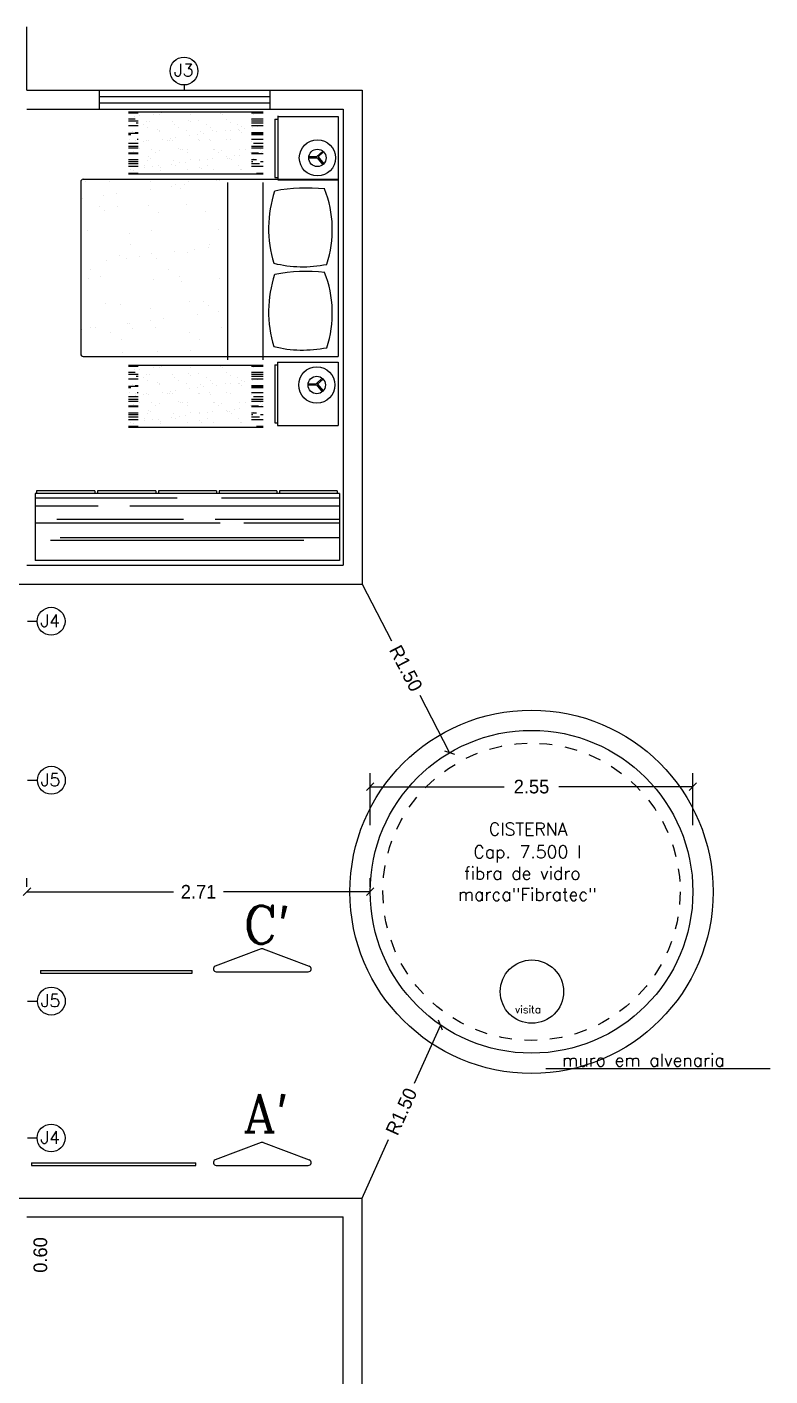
# Model space of a CAD drawing. Extents: x 11 to 119, y 71 to 102.
# Drawn here: x 27.89 to 33.77, y 89.15 to 99.81 of the extents above; entities that cross this region are included whole.
import ezdxf

# ---------------------------------------------------------------- set-up
doc = ezdxf.new("R2010")
doc.units = 0
doc.header["$LTSCALE"] = 20
doc.linetypes.add('DASHED2', pattern=[0.375, 0.25, -0.125])
doc.layers.get('0').update_dxf_attribs({"linetype": 'CONTINUOUS'})
doc.layers.get('DEFPOINTS').update_dxf_attribs({"linetype": 'CONTINUOUS'})
for name, color, linetype in [('COTA', 244, 'CONTINUOUS'), ('COTAS', 244, 'CONTINUOUS'), ('EQUIPAMENTOS', 1, 'CONTINUOUS'), ('ESQUADRIAS', 244, 'CONTINUOUS'), ('PAREDE', 7, 'CONTINUOUS'), ('PAREDES', 7, 'CONTINUOUS'), ('TEXTO', 1, 'CONTINUOUS')]:
    doc.layers.add(name, color=color, linetype=linetype)
doc.styles.add('ROMANC', font='ROMANC.SHX')
doc.dimstyles.get("Standard").update_dxf_attribs({"dimtxt": 0.18, "dimasz": 0.18, "dimexe": 0.18, "dimexo": 0.0625, "dimgap": 0.09, "dimtad": 0, "dimtih": 1, "dimtoh": 1, "dimzin": 0, "dimtxsty": 'STANDARD', "dimcen": 0.09, "dimclrt": 30, "dimazin": 3, "dimtfac": 1, "dimtdec": 4, "dimtofl": 0, "dimtmove": 0, "dimatfit": 3, "dimtolj": 1, "dimtzin": 0})

# ---------------------------------------------------------------- blocks, each defined once
blk = doc.blocks.new('*X6')
at = {"color": 0}
for p, q in [((18.506, 63.963), (18.506, 63.963)), ((19.543, 63.956), (19.543, 63.956)), ((18.52, 63.858), (18.52, 63.858)), ((18.521, 63.896), (18.521, 63.896)), ((18.906, 63.909), (18.906, 63.909)), ((18.98, 63.899), (18.98, 63.899)), ((19.292, 63.922), (19.292, 63.922)), ((19.677, 63.934), (19.677, 63.934)), ((18.479, 63.738), (18.479, 63.738)), ((18.711, 63.777), (18.711, 63.777)), ((18.926, 63.815), (18.926, 63.815)), ((19.049, 63.771), (19.049, 63.771)), ((19.444, 63.784), (19.444, 63.784)), ((19.478, 63.821), (19.478, 63.821)), ((19.564, 63.793), (19.564, 63.793)), ((19.675, 63.742), (19.675, 63.742)), ((18.321, 63.643), (18.321, 63.643)), ((18.425, 63.653), (18.425, 63.653)), ((18.706, 63.655), (18.706, 63.655)), ((19.092, 63.668), (19.092, 63.668)), ((19.477, 63.68), (19.477, 63.68)), ((19.578, 63.689), (19.578, 63.689)), ((18.518, 63.566), (18.518, 63.566)), ((18.551, 63.603), (18.551, 63.603)), ((18.556, 63.587), (18.556, 63.587)), ((19.071, 63.609), (19.071, 63.609)), ((19.174, 63.58), (19.174, 63.58)), ((19.262, 63.585), (19.262, 63.585)), ((18.577, 63.424), (18.577, 63.424)), ((18.673, 63.419), (18.673, 63.419)), ((19.084, 63.505), (19.084, 63.505)), ((19.103, 63.411), (19.103, 63.411)), ((19.289, 63.41), (19.289, 63.41)), ((19.482, 63.438), (19.482, 63.438)), ((19.614, 63.417), (19.614, 63.417)), ((19.675, 63.422), (19.675, 63.422)), ((18.335, 63.367), (18.335, 63.367)), ((18.519, 63.385), (18.519, 63.385)), ((18.591, 63.32), (18.591, 63.32)), ((18.904, 63.397), (18.904, 63.397)), ((19.069, 63.375), (19.069, 63.375)), ((19.428, 63.354), (19.428, 63.354)), ((18.927, 63.192), (18.927, 63.192)), ((18.981, 63.277), (18.981, 63.277)), ((19.12, 63.233), (19.12, 63.233)), ((19.635, 63.255), (19.635, 63.255)), ((19.654, 63.22), (19.654, 63.22)), ((18.34, 63.102), (18.34, 63.102)), ((18.48, 63.115), (18.48, 63.115)), ((18.726, 63.115), (18.726, 63.115)), ((18.886, 63.175), (18.886, 63.175)), ((19.111, 63.128), (19.111, 63.128)), ((19.496, 63.14), (19.496, 63.14)), ((19.62, 63.183), (19.62, 63.183)), ((19.649, 63.151), (19.649, 63.151)), ((19.676, 63.119), (19.676, 63.119)), ((18.426, 63.031), (18.426, 63.031)), ((18.627, 63.048), (18.627, 63.048)), ((18.727, 63.001), (18.727, 63.001)), ((19.142, 63.07), (19.142, 63.07)), ((19.438, 62.984), (19.438, 62.984)), ((18.648, 62.886), (18.648, 62.886)), ((18.693, 62.965), (18.693, 62.965)), ((18.911, 62.874), (18.911, 62.874)), ((19.155, 62.966), (19.155, 62.966)), ((19.175, 62.957), (19.175, 62.957)), ((19.296, 62.886), (19.296, 62.886)), ((19.681, 62.899), (19.681, 62.899)), ((19.685, 62.879), (19.685, 62.879)), ((18.525, 62.861), (18.525, 62.861))]:
    blk.add_line(p, q, dxfattribs=at)
blk = doc.blocks.new('*X10')
at = {"color": 0}
for p, q in [((19.764, 63.552), (19.764, 63.629)), ((19.818, 63.552), (19.818, 63.629)), ((19.84, 63.552), (19.84, 63.629)), ((19.857, 63.552), (19.857, 63.629)), ((19.871, 63.552), (19.871, 63.629)), ((19.92, 63.552), (19.92, 63.629)), ((19.925, 63.552), (19.925, 63.629)), ((19.963, 63.552), (19.963, 63.629)), ((19.978, 63.552), (19.978, 63.629)), ((20, 63.552), (20, 63.629)), ((20.07, 63.61), (20.07, 63.629)), ((20.08, 63.552), (20.08, 63.629)), ((20.139, 63.552), (20.139, 63.629)), ((20.176, 63.552), (20.176, 63.629)), ((20.193, 63.576), (20.193, 63.629)), ((20.24, 63.552), (20.24, 63.629)), ((20.246, 63.56), (20.246, 63.629)), ((20.032, 63.552), (20.032, 63.56)), ((20.086, 63.552), (20.086, 63.576)), ((20.16, 63.552), (20.16, 63.568)), ((19.764, 62.564), (19.764, 62.616)), ((19.818, 62.564), (19.818, 62.657)), ((19.84, 62.592), (19.84, 62.657)), ((19.857, 62.644), (19.857, 62.657)), ((19.857, 62.564), (19.857, 62.584)), ((19.871, 62.616), (19.871, 62.657)), ((19.92, 62.564), (19.92, 62.657)), ((19.925, 62.6), (19.925, 62.657)), ((19.963, 62.564), (19.963, 62.657)), ((19.978, 62.564), (19.978, 62.657)), ((20, 62.564), (20, 62.64)), ((20.032, 62.564), (20.032, 62.657)), ((20.07, 62.564), (20.07, 62.657)), ((20.08, 62.564), (20.08, 62.657)), ((20.086, 62.564), (20.086, 62.657)), ((20.139, 62.564), (20.139, 62.657)), ((20.16, 62.564), (20.16, 62.657)), ((20.176, 62.564), (20.176, 62.657)), ((20.193, 62.564), (20.193, 62.657)), ((20.24, 62.564), (20.24, 62.657)), ((20.246, 62.564), (20.246, 62.657))]:
    blk.add_line(p, q, dxfattribs=at)
blk = doc.blocks.new('*X9')
at = {"color": 0}
for p, q in [((20.031, 63.621), (20.031, 63.621)), ((19.787, 63.585), (19.787, 63.585)), ((19.796, 63.61), (19.796, 63.61)), ((19.941, 63.59), (19.941, 63.59)), ((20.007, 63.575), (20.007, 63.575)), ((20.028, 63.569), (20.028, 63.569)), ((20.096, 63.595), (20.096, 63.595)), ((20.213, 63.584), (20.213, 63.584)), ((20.25, 63.6), (20.25, 63.6)), ((19.879, 62.642), (19.879, 62.642)), ((19.923, 62.64), (19.923, 62.64)), ((19.932, 62.575), (19.932, 62.575)), ((19.941, 62.571), (19.941, 62.571)), ((19.954, 62.586), (19.954, 62.586)), ((20.018, 62.655), (20.018, 62.655)), ((20.03, 62.572), (20.03, 62.572)), ((20.033, 62.647), (20.033, 62.647)), ((20.129, 62.648), (20.129, 62.648)), ((20.135, 62.607), (20.135, 62.607)), ((20.187, 62.652), (20.187, 62.652)), ((20.23, 62.637), (20.23, 62.637)), ((20.239, 62.579), (20.239, 62.579))]:
    blk.add_line(p, q, dxfattribs=at)
blk = doc.blocks.new('*X8')
at = {"color": 0}
for p, q in [((19.958, 63.541), (19.958, 63.541)), ((20.151, 63.512), (20.151, 63.512)), ((20.219, 63.542), (20.219, 63.542)), ((19.81, 63.501), (19.81, 63.501)), ((19.818, 63.436), (19.818, 63.436)), ((19.828, 63.504), (19.828, 63.504)), ((19.87, 63.477), (19.87, 63.477)), ((19.88, 63.457), (19.88, 63.457)), ((19.894, 63.471), (19.894, 63.471)), ((19.929, 63.414), (19.929, 63.414)), ((19.951, 63.447), (19.951, 63.447)), ((20.016, 63.51), (20.016, 63.51)), ((20.021, 63.468), (20.021, 63.468)), ((20.024, 63.482), (20.024, 63.482)), ((20.129, 63.478), (20.129, 63.478)), ((20.178, 63.487), (20.178, 63.487)), ((20.178, 63.464), (20.178, 63.464)), ((20.233, 63.433), (20.233, 63.433)), ((19.79, 63.375), (19.79, 63.375)), ((19.808, 63.377), (19.808, 63.377)), ((19.824, 63.394), (19.824, 63.394)), ((19.944, 63.38), (19.944, 63.38)), ((20.028, 63.32), (20.028, 63.32)), ((20.028, 63.3), (20.028, 63.3)), ((20.036, 63.36), (20.036, 63.36)), ((20.098, 63.385), (20.098, 63.385)), ((20.101, 63.38), (20.101, 63.38)), ((20.114, 63.395), (20.114, 63.395)), ((20.229, 63.384), (20.229, 63.384)), ((20.242, 63.368), (20.242, 63.368)), ((20.247, 63.327), (20.247, 63.327)), ((19.828, 63.255), (19.828, 63.255)), ((19.838, 63.286), (19.838, 63.286)), ((19.847, 63.221), (19.847, 63.221)), ((19.869, 63.272), (19.869, 63.272)), ((19.951, 63.216), (19.951, 63.216)), ((19.951, 63.198), (19.951, 63.198)), ((19.964, 63.231), (19.964, 63.231)), ((20.023, 63.277), (20.023, 63.277)), ((20.044, 63.295), (20.044, 63.295)), ((20.05, 63.253), (20.05, 63.253)), ((20.13, 63.229), (20.13, 63.229)), ((20.151, 63.263), (20.151, 63.263)), ((20.177, 63.282), (20.177, 63.282)), ((20.248, 63.224), (20.248, 63.224)), ((19.798, 63.159), (19.798, 63.159)), ((19.852, 63.179), (19.852, 63.179)), ((19.878, 63.136), (19.878, 63.136)), ((19.93, 63.165), (19.93, 63.165)), ((19.952, 63.164), (19.952, 63.164)), ((20.064, 63.144), (20.064, 63.144)), ((20.106, 63.169), (20.106, 63.169)), ((20.171, 63.14), (20.171, 63.14)), ((20.185, 63.154), (20.185, 63.154)), ((20.229, 63.135), (20.229, 63.135)), ((19.8, 63.052), (19.8, 63.052)), ((19.814, 63.067), (19.814, 63.067)), ((19.829, 63.006), (19.829, 63.006)), ((19.867, 63.07), (19.867, 63.07)), ((19.872, 63.063), (19.872, 63.063)), ((19.875, 63.005), (19.875, 63.005)), ((20.026, 63.068), (20.026, 63.068)), ((20.029, 63.071), (20.029, 63.071)), ((20.034, 62.99), (20.034, 62.99)), ((20.073, 63.079), (20.073, 63.079)), ((20.078, 63.038), (20.078, 63.038)), ((20.098, 63.06), (20.098, 63.06)), ((20.13, 62.98), (20.13, 62.98)), ((20.152, 63.014), (20.152, 63.014)), ((20.18, 63.073), (20.18, 63.073)), ((19.797, 62.955), (19.797, 62.955)), ((19.881, 62.964), (19.881, 62.964)), ((19.93, 62.915), (19.93, 62.915)), ((19.948, 62.896), (19.948, 62.896)), ((19.951, 62.96), (19.951, 62.96)), ((19.952, 62.949), (19.952, 62.949)), ((20.021, 62.976), (20.021, 62.976)), ((20.092, 62.929), (20.092, 62.929)), ((20.105, 62.965), (20.105, 62.965)), ((20.23, 62.886), (20.23, 62.886)), ((20.241, 62.899), (20.241, 62.899)), ((19.871, 62.812), (19.871, 62.812)), ((19.88, 62.847), (19.88, 62.847)), ((19.884, 62.826), (19.884, 62.826)), ((19.895, 62.855), (19.895, 62.855)), ((19.903, 62.79), (19.903, 62.79)), ((20.029, 62.821), (20.029, 62.821)), ((20.034, 62.852), (20.034, 62.852)), ((20.101, 62.864), (20.101, 62.864)), ((20.106, 62.822), (20.106, 62.822)), ((20.168, 62.819), (20.168, 62.819)), ((20.188, 62.857), (20.188, 62.857)), ((19.798, 62.732), (19.798, 62.732)), ((19.799, 62.745), (19.799, 62.745)), ((19.829, 62.757), (19.829, 62.757)), ((19.909, 62.748), (19.909, 62.748)), ((19.931, 62.666), (19.931, 62.666)), ((19.952, 62.7), (19.952, 62.7)), ((19.954, 62.75), (19.954, 62.75)), ((20.091, 62.735), (20.091, 62.735)), ((20.105, 62.75), (20.105, 62.75)), ((20.108, 62.755), (20.108, 62.755)), ((20.121, 62.714), (20.121, 62.714)), ((20.131, 62.731), (20.131, 62.731)), ((20.152, 62.765), (20.152, 62.765))]:
    blk.add_line(p, q, dxfattribs=at)
blk = doc.blocks.new('*X13')
at = {"color": 0, "ltscale": 0.2}
for p, q in [((187.803, 104.062), (188.925, 104.062)), ((189.275, 104.062), (190.208, 104.062)), ((187.803, 104), (188.3, 104)), ((188.55, 104), (190.208, 104)), ((187.803, 103.865), (189.265, 103.865)), ((187.975, 103.895), (188.975, 103.895)), ((189.225, 103.895), (190.208, 103.895)), ((189.452, 103.865), (190.202, 103.865)), ((187.925, 103.728), (189.925, 103.728)), ((188, 103.75), (190.208, 103.75))]:
    blk.add_line(p, q, dxfattribs=at)
blk = doc.blocks.new('*D32')
at = {"layer": 'DEFPOINTS', "color": 0, "linetype": 'BYBLOCK', "ltscale": 0.2}
for p in [(38.231, 99.398), (39.031, 99.398), (39.031, 99.315)]:
    blk.add_point(p, dxfattribs=at)
at = {"color": 30, "linetype": 'BYBLOCK', "ltscale": 0.2, "insert": (38.631, 99.315), "char_height": 0.108, "attachment_point": 5}
blk.add_mtext('\\A1;0.80', dxfattribs=at)
blk = doc.blocks.new('_OBLIQUE')
at = {"color": 0, "linetype": 'BYBLOCK'}
blk.add_line((-0.5, -0.5), (0.5, 0.5), dxfattribs=at)
blk = doc.blocks.new('*D34')
at = {"layer": 'DEFPOINTS', "color": 0, "linetype": 'BYBLOCK', "ltscale": 0.2}
for p in [(39.181, 98.648), (39.181, 98.048), (39.287, 98.048)]:
    blk.add_point(p, dxfattribs=at)
at = {"color": 30, "linetype": 'BYBLOCK', "ltscale": 0.2, "insert": (39.287, 98.348), "char_height": 0.108, "attachment_point": 5, "rotation": 90}
blk.add_mtext('\\A1;0.60', dxfattribs=at)
blk = doc.blocks.new('*D118')
at = {"color": 0, "linetype": 'BYBLOCK', "ltscale": 0.2}
for p, q in [((30.542, 95.411), (30.775, 94.961)), ((31.233, 94.08), (31, 94.53)), ((20.366, 89.851), (20.366, 88.98)), ((21.566, 89.851), (21.566, 88.98)), ((20.366, 89.088), (20.777, 89.088)), ((21.566, 89.088), (21.155, 89.088))]:
    blk.add_line(p, q, dxfattribs=at)
at = {"layer": 'DEFPOINTS', "color": 0, "linetype": 'BYBLOCK', "ltscale": 0.2}
for p in [(30.542, 95.411), (31.233, 94.08), (20.366, 89.888), (21.566, 89.888), (21.566, 89.088)]:
    blk.add_point(p, dxfattribs=at)
at = {"color": 0, "linetype": 'BYBLOCK', "ltscale": 0.2, "xscale": 0.06, "yscale": 0.06, "zscale": 0.06}
for p, rotation in [((31.233, 94.08), 297.4534506951073), ((20.366, 89.088), 180)]:
    blk.add_blockref('_OBLIQUE', p, dxfattribs=dict(at, rotation=rotation))
blk.add_blockref('_OBLIQUE', (21.566, 89.088), dxfattribs=at)
at = {"color": 30, "linetype": 'BYBLOCK', "ltscale": 0.2, "insert": (30.888, 94.745), "char_height": 0.108, "attachment_point": 5, "rotation": 297.4535}
blk.add_mtext('\\A1;R1.50', dxfattribs=at)
at = {"color": 30, "linetype": 'BYBLOCK', "ltscale": 0.2, "insert": (20.966, 89.088), "char_height": 0.108, "attachment_point": 5}
blk.add_mtext('\\A1;1.20', dxfattribs=at)
blk = doc.blocks.new('*D119')
at = {"color": 0, "linetype": 'BYBLOCK', "ltscale": 0.2}
for p, q in [((31.162, 91.927), (30.953, 91.466)), ((30.543, 90.561), (30.752, 91.023))]:
    blk.add_line(p, q, dxfattribs=at)
at = {"layer": 'DEFPOINTS', "color": 0, "linetype": 'BYBLOCK', "ltscale": 0.2}
for p in [(31.162, 91.927), (30.543, 90.561)]:
    blk.add_point(p, dxfattribs=at)
at = {"color": 0, "linetype": 'BYBLOCK', "ltscale": 0.2, "xscale": 0.06, "yscale": 0.06, "zscale": 0.06, "rotation": 65.62924293943982}
blk.add_blockref('_OBLIQUE', (31.162, 91.927), dxfattribs=at)
at = {"color": 30, "linetype": 'BYBLOCK', "ltscale": 0.2, "insert": (30.853, 91.244), "char_height": 0.108, "attachment_point": 5, "rotation": 65.6292}
blk.add_mtext('\\A1;R1.50', dxfattribs=at)
blk = doc.blocks.new('*D120')
at = {"color": 0, "linetype": 'BYBLOCK', "ltscale": 0.2}
for p, q in [((30.606, 93.018), (30.606, 93.431)), ((33.156, 93.018), (33.156, 93.431)), ((30.606, 93.323), (31.665, 93.323)), ((33.156, 93.323), (32.097, 93.323))]:
    blk.add_line(p, q, dxfattribs=at)
at = {"layer": 'DEFPOINTS', "color": 0, "linetype": 'BYBLOCK', "ltscale": 0.2}
for p in [(33.156, 93.323), (30.606, 92.98), (33.156, 92.98)]:
    blk.add_point(p, dxfattribs=at)
at = {"color": 0, "linetype": 'BYBLOCK', "ltscale": 0.2, "xscale": 0.06, "yscale": 0.06, "zscale": 0.06, "rotation": 180}
blk.add_blockref('_OBLIQUE', (30.606, 93.323), dxfattribs=at)
at = {"color": 0, "linetype": 'BYBLOCK', "ltscale": 0.2, "xscale": 0.06, "yscale": 0.06, "zscale": 0.06}
blk.add_blockref('_OBLIQUE', (33.156, 93.323), dxfattribs=at)
at = {"color": 30, "linetype": 'BYBLOCK', "ltscale": 0.2, "insert": (31.881, 93.323), "char_height": 0.108, "attachment_point": 5}
blk.add_mtext('\\A1;2.55', dxfattribs=at)
blk = doc.blocks.new('*D121')
at = {"color": 0, "linetype": 'BYBLOCK', "ltscale": 0.2}
for p, q in [((27.894, 93.018), (27.894, 93.088)), ((30.606, 93.018), (30.606, 93.088)), ((27.894, 92.98), (29.052, 92.98)), ((30.606, 92.98), (29.448, 92.98))]:
    blk.add_line(p, q, dxfattribs=at)
at = {"layer": 'DEFPOINTS', "color": 0, "linetype": 'BYBLOCK', "ltscale": 0.2}
for p in [(27.894, 92.98), (30.606, 92.98), (30.606, 92.98)]:
    blk.add_point(p, dxfattribs=at)
at = {"color": 0, "linetype": 'BYBLOCK', "ltscale": 0.2, "xscale": 0.06, "yscale": 0.06, "zscale": 0.06, "rotation": 180}
blk.add_blockref('_OBLIQUE', (27.894, 92.98), dxfattribs=at)
at = {"color": 0, "linetype": 'BYBLOCK', "ltscale": 0.2, "xscale": 0.06, "yscale": 0.06, "zscale": 0.06}
blk.add_blockref('_OBLIQUE', (30.606, 92.98), dxfattribs=at)
at = {"color": 30, "linetype": 'BYBLOCK', "ltscale": 0.2, "insert": (29.25, 92.98), "char_height": 0.108, "attachment_point": 5}
blk.add_mtext('\\A1;2.71', dxfattribs=at)

msp = doc.modelspace()

# ---------------------------------------------------------------- linework, layer by layer
at = {"layer": 'COTA', "color": 244, "ltscale": 0.2}
msp.add_line((31.995, 91.583), (33.766, 91.583), dxfattribs=at)
at = {"layer": 'COTA', "color": 30, "ltscale": 0.2}
msp.add_circle((31.881, 92.98), 1.435, dxfattribs=at)
at = {"layer": 'COTA', "color": 1, "ltscale": 0.2}
for centre, radius in [((31.881, 92.98), 1.275), ((31.884, 92.191), 0.25)]:
    msp.add_circle(centre, radius, dxfattribs=at)
at = {"layer": 'COTA', "color": 244, "linetype": 'DASHED2', "ltscale": 0.02}
msp.add_circle((31.881, 92.98), 1.175, dxfattribs=at)
at = {"layer": 'DEFPOINTS', "color": 0, "linetype": 'BYBLOCK', "ltscale": 0.2}
for p in [(30.543, 90.561), (30.543, 90.561), (30.393, 90.411), (30.393, 90.411)]:
    msp.add_point(p, dxfattribs=at)
at = {"layer": 'EQUIPAMENTOS', "color": 30, "ltscale": 0.2}
for p, q in [((28.696, 99.14), (29.76, 99.14)), ((30.121, 98.788), (30.184, 98.788)), ((30.184, 98.788), (30.231, 98.831)), ((30.195, 98.785), (30.238, 98.825)), ((30.195, 98.785), (30.239, 98.73)), ((30.121, 98.778), (30.188, 98.778)), ((30.188, 98.778), (30.231, 98.723)), ((28.696, 98.65), (29.76, 98.65)), ((29.48, 97.183), (29.48, 98.583)), ((29.76, 97.183), (29.76, 98.583)), ((28.696, 97.14), (29.76, 97.14)), ((30.117, 96.993), (30.179, 96.993)), ((30.117, 96.983), (30.183, 96.983)), ((30.179, 96.993), (30.226, 97.037)), ((30.183, 96.983), (30.227, 96.929)), ((30.19, 96.99), (30.234, 97.03)), ((30.19, 96.99), (30.234, 96.936)), ((28.696, 96.65), (29.76, 96.65)), ((28.429, 96.146), (27.969, 96.146)), ((27.969, 96.146), (27.969, 96.125)), ((28.429, 96.146), (28.429, 96.125)), ((28.451, 96.146), (28.451, 96.125)), ((28.912, 96.146), (28.451, 96.146)), ((28.912, 96.146), (28.912, 96.125)), ((29.392, 96.146), (28.934, 96.146)), ((28.934, 96.146), (28.934, 96.125)), ((29.392, 96.146), (29.392, 96.125)), ((29.868, 96.146), (29.413, 96.146)), ((29.413, 96.146), (29.413, 96.125)), ((29.868, 96.146), (29.868, 96.125)), ((29.89, 96.146), (29.89, 96.125)), ((30.344, 96.146), (29.89, 96.146)), ((30.344, 96.146), (30.344, 96.125))]:
    msp.add_line(p, q, dxfattribs=at)
at = {"layer": 'EQUIPAMENTOS', "color": 244, "ltscale": 0.2}
for p, q in [((29.876, 99.11), (29.876, 98.603)), ((29.876, 99.103), (30.352, 99.103)), ((30.352, 99.103), (30.352, 98.603)), ((29.852, 99.083), (29.852, 98.623)), ((29.852, 99.083), (29.876, 99.083)), ((28.319, 98.588), (28.319, 97.228)), ((28.339, 98.608), (30.352, 98.608)), ((29.852, 98.623), (29.876, 98.623)), ((29.876, 98.603), (30.352, 98.603)), ((30.352, 98.608), (30.352, 97.208)), ((28.339, 97.208), (30.352, 97.208)), ((29.852, 97.143), (29.852, 96.683)), ((29.852, 97.143), (29.873, 97.143)), ((29.873, 97.163), (30.352, 97.163)), ((29.873, 97.163), (29.873, 96.663)), ((30.352, 97.163), (30.352, 96.663)), ((29.852, 96.683), (29.873, 96.683)), ((29.873, 96.663), (30.352, 96.663)), ((30.364, 96.125), (27.959, 96.125)), ((27.959, 96.125), (27.959, 95.596)), ((30.364, 96.125), (30.364, 95.596)), ((30.364, 95.596), (27.959, 95.596))]:
    msp.add_line(p, q, dxfattribs=at)
at = {"layer": 'EQUIPAMENTOS', "color": 30, "ltscale": 0.2}
for centre, radius in [((30.189, 98.777), 0.143), ((30.189, 98.777), 0.0688), ((30.184, 96.983), 0.143), ((30.184, 96.983), 0.0688)]:
    msp.add_circle(centre, radius, dxfattribs=at)
at = {"layer": 'EQUIPAMENTOS', "color": 244, "ltscale": 0.2}
for centre, start, end in [((28.339, 98.588), 90, 180), ((28.339, 97.228), 180, 270)]:
    msp.add_arc(centre, 0.02, start, end, dxfattribs=at)
at = {"layer": 'EQUIPAMENTOS', "color": 30, "ltscale": 0.2}
for centre, radius, start, end in [((30.746, 98.218), 0.943, 161.6627, 196.8654), ((30.106, 97.17), 1.369, 84.099, 100.7084), ((29.429, 98.211), 0.878, 341.7922, 21.427), ((30.074, 98.882), 0.965, 256.244, 281.3401), ((30.746, 97.56), 0.943, 161.6627, 196.8654), ((30.106, 96.511), 1.369, 84.099, 100.7084), ((29.429, 97.552), 0.878, 341.7922, 21.427), ((30.074, 98.224), 0.965, 256.244, 281.3401)]:
    msp.add_arc(centre, radius, start, end, dxfattribs=at)
at = {"layer": 'ESQUADRIAS', "color": 1, "ltscale": 0.2}
for p, q in [((29.137, 99.352), (29.137, 99.313)), ((28.467, 99.311), (29.817, 99.311)), ((28.467, 99.161), (29.817, 99.161)), ((27.973, 95.115), (27.897, 95.115)), ((27.975, 93.859), (27.898, 93.859)), ((27.975, 92.114), (27.898, 92.114)), ((27.973, 91.033), (27.897, 91.033))]:
    msp.add_line(p, q, dxfattribs=at)
at = {"layer": 'ESQUADRIAS', "color": 5, "ltscale": 0.2}
for p, q in [((28.467, 99.261), (29.817, 99.261)), ((28.467, 99.211), (29.817, 99.211))]:
    msp.add_line(p, q, dxfattribs=at)
at = {"layer": 'ESQUADRIAS', "color": 1, "ltscale": 0.2}
for centre in [(29.135, 99.463), (28.085, 95.117), (28.087, 93.861), (28.087, 92.116), (28.085, 91.035)]:
    msp.add_circle(centre, 0.11, dxfattribs=at)
at = {"layer": 'PAREDE', "color": 7, "ltscale": 0.2}
for p, q in [((27.894, 99.311), (27.894, 99.811)), ((27.894, 99.311), (28.467, 99.311)), ((29.817, 99.311), (30.542, 99.311)), ((30.542, 99.311), (30.542, 95.411)), ((27.894, 99.161), (28.467, 99.161)), ((29.817, 99.161), (30.392, 99.161)), ((30.392, 99.161), (30.392, 95.561)), ((27.894, 95.561), (30.392, 95.561)), ((27.744, 95.411), (30.542, 95.411)), ((27.744, 90.561), (30.543, 90.561)), ((30.543, 86.66), (30.543, 90.561)), ((27.894, 90.411), (30.393, 90.411)), ((30.393, 86.81), (30.393, 90.411))]:
    msp.add_line(p, q, dxfattribs=at)
at = {"layer": 'PAREDES', "color": 7, "ltscale": 0.2}
for p, q in [((28.467, 99.161), (28.467, 99.311)), ((29.817, 99.161), (29.817, 99.311))]:
    msp.add_line(p, q, dxfattribs=at)
at = {"layer": 'TEXTO', "color": 3, "linetype": 'CONTINUOUS', "ltscale": 0.3}
for p, q in [((29.745, 92.528), (29.381, 92.391)), ((29.761, 92.528), (30.125, 92.391)), ((29.389, 92.347), (30.117, 92.347)), ((29.745, 90.999), (29.381, 90.863)), ((29.761, 90.999), (30.125, 90.863)), ((29.389, 90.819), (30.117, 90.819))]:
    msp.add_line(p, q, dxfattribs=at)
at = {"layer": 'TEXTO', "color": 3, "ltscale": 0.3}
for p, q in [((28.001, 92.359), (29.2, 92.359)), ((28.001, 92.359), (28.001, 92.337)), ((28.001, 92.337), (29.2, 92.337)), ((29.2, 92.337), (29.2, 92.359)), ((27.93, 90.839), (27.93, 90.817)), ((27.93, 90.839), (29.229, 90.839)), ((27.93, 90.817), (29.229, 90.817)), ((29.229, 90.817), (29.229, 90.839))]:
    msp.add_line(p, q, dxfattribs=at)
at = {"layer": 'TEXTO', "color": 3, "linetype": 'CONTINUOUS', "ltscale": 0.3}
for centre, start, end in [((29.753, 92.507), 69.3986, 110.6014), ((29.753, 92.507), 69.3986, 110.6014), ((29.389, 92.37), 110.6014, 270), ((30.117, 92.37), 270, 69.3986), ((29.753, 90.978), 69.3986, 110.6014), ((29.753, 90.978), 69.3986, 110.6014), ((29.389, 90.841), 110.6014, 270), ((30.117, 90.841), 270, 69.3986)]:
    msp.add_arc(centre, 0.0225, start, end, dxfattribs=at)

# ---------------------------------------------------------------- block references
at = {"layer": 'EQUIPAMENTOS', "color": 30, "ltscale": 0.2, "rotation": 90}
for name, p in [('*X10', (92.324, 78.89)), ('*X9', (92.324, 78.89)), ('*X8', (92.324, 78.89)), ('*X6', (92.291, 78.915)), ('*X10', (92.324, 76.89)), ('*X9', (92.324, 76.89)), ('*X8', (92.324, 76.89))]:
    msp.add_blockref(name, p, dxfattribs=at)
at = {"layer": 'ESQUADRIAS', "color": 30, "ltscale": 0.2}
msp.add_blockref('*X13', (-159.844, -7.971), dxfattribs=at)

# ---------------------------------------------------------------- texts
at = {"layer": 'ESQUADRIAS', "color": 1, "ltscale": 0.3, "style": 'ROMANC'}
msp.add_text('J3', height=0.1, rotation=360, dxfattribs=at).set_placement((29.056, 99.421))
for s, p in [('J4', (28.001, 95.071)), ('J5', (28.003, 93.815)), ('J5', (28.003, 92.07)), ('J4', (28.001, 90.989))]:
    msp.add_text(s, height=0.1, dxfattribs=at).set_placement(p)
at = {"layer": 'TEXTO', "color": 1, "ltscale": 0.3, "style": 'ROMANC'}
for s, height, p in [('CISTERNA', 0.1, (31.544, 93.425)), ('Cap. 7.500 l', 0.1, (31.422, 93.245)), ('fibra de vidro', 0.1, (31.348, 93.076)), ('marca"Fibratec" ', 0.1, (31.299, 92.909)), ('visita', 0.06, (31.751, 92.02))]:
    msp.add_text(s, height=height, rotation=360, dxfattribs=at).set_placement(p)
at = {"layer": 'TEXTO', "color": 3, "linetype": 'CONTINUOUS', "ltscale": 0.3, "style": 'ROMANC'}
for s, p in [("C'", (29.604, 92.569)), ("A'", (29.604, 91.082))]:
    msp.add_text(s, height=0.3, dxfattribs=at).set_placement(p)
at = {"layer": 'TEXTO', "color": 30, "ltscale": 0.3, "style": 'ROMANC'}
msp.add_text('muro em alvenaria', height=0.1, rotation=360, dxfattribs=at).set_placement((32.122, 91.6))

# ---------------------------------------------------------------- dimensions: what is measured, and where the dimension line sits
at = {"layer": 'COTA', "color": 244, "ltscale": 0.2}
for center, mpoint, picture, middle in [((30.542, 95.411), (31.233, 94.08), '*D118', (30.888, 94.745)), ((30.543, 90.561), (31.162, 91.927), '*D119', (30.853, 91.244))]:
    dim = msp.add_radius_dim(center=center, mpoint=mpoint, dimstyle='STANDARD', override={"dimscale": 0.6, "dimasz": 0.1, "dimtih": 0, "dimtoh": 0, "dimblk1": 'OBLIQUE', "dimblk2": 'OBLIQUE', "dimsah": 1}, dxfattribs=at)
    dim.commit()
    dim.dimension.update_dxf_attribs({"geometry": picture, "text_midpoint": middle})
for base, p1, p2, picture, middle in [((21.566, 89.088), (20.366, 89.888), (21.566, 89.888), '*D118', (20.966, 89.088)), ((30.606, 92.98), (27.894, 92.98), (30.606, 92.98), '*D121', (29.25, 92.98))]:
    dim = msp.add_linear_dim(base=base, p1=p1, p2=p2, dimstyle='STANDARD', override={"dimscale": 0.6, "dimasz": 0.1, "dimtih": 0, "dimtoh": 0, "dimblk1": 'OBLIQUE', "dimblk2": 'OBLIQUE', "dimsah": 1}, dxfattribs=at)
    dim.commit()
    dim.dimension.update_dxf_attribs({"geometry": picture, "text_midpoint": middle})
dim = msp.add_linear_dim(base=(33.156, 93.81), p1=(30.606, 93.468), p2=(33.156, 93.468), dimstyle='STANDARD', override={"dimscale": 0.6, "dimasz": 0.1, "dimtih": 0, "dimtoh": 0, "dimblk1": 'OBLIQUE', "dimblk2": 'OBLIQUE', "dimsah": 1}, dxfattribs=at)
dim.commit()
dim.dimension.update_dxf_attribs({"geometry": '*D120', "text_midpoint": (31.881, 93.81), "insert": (0, 0.487)})
at = {"layer": 'COTAS', "color": 244, "ltscale": 0.2}
dim = msp.add_linear_dim(base=(27.921, 91.079), p1=(27.121, 91.161), p2=(27.921, 91.161), dimstyle='STANDARD', override={"dimscale": 0.6, "dimasz": 0.1, "dimtih": 0, "dimtoh": 0, "dimblk1": 'OBLIQUE', "dimblk2": 'OBLIQUE', "dimsah": 1, "dimse1": 1, "dimse2": 1, "dimsd1": 1, "dimsd2": 1}, dxfattribs=at)
dim.commit()
dim.dimension.update_dxf_attribs({"geometry": '*D32', "text_midpoint": (27.521, 91.079), "insert": (-11.11, -8.237)})
dim = msp.add_linear_dim(base=(28, 89.811), p1=(27.894, 90.411), p2=(27.894, 89.811), angle=90, dimstyle='STANDARD', override={"dimscale": 0.6, "dimasz": 0.1, "dimtih": 0, "dimtoh": 0, "dimblk1": 'OBLIQUE', "dimblk2": 'OBLIQUE', "dimsah": 1, "dimse1": 1, "dimse2": 1, "dimsd1": 1, "dimsd2": 1}, dxfattribs=at)
dim.commit()
dim.dimension.update_dxf_attribs({"geometry": '*D34', "text_midpoint": (28, 90.111), "insert": (-11.287, -8.237)})

doc.saveas('drawing.dxf')
